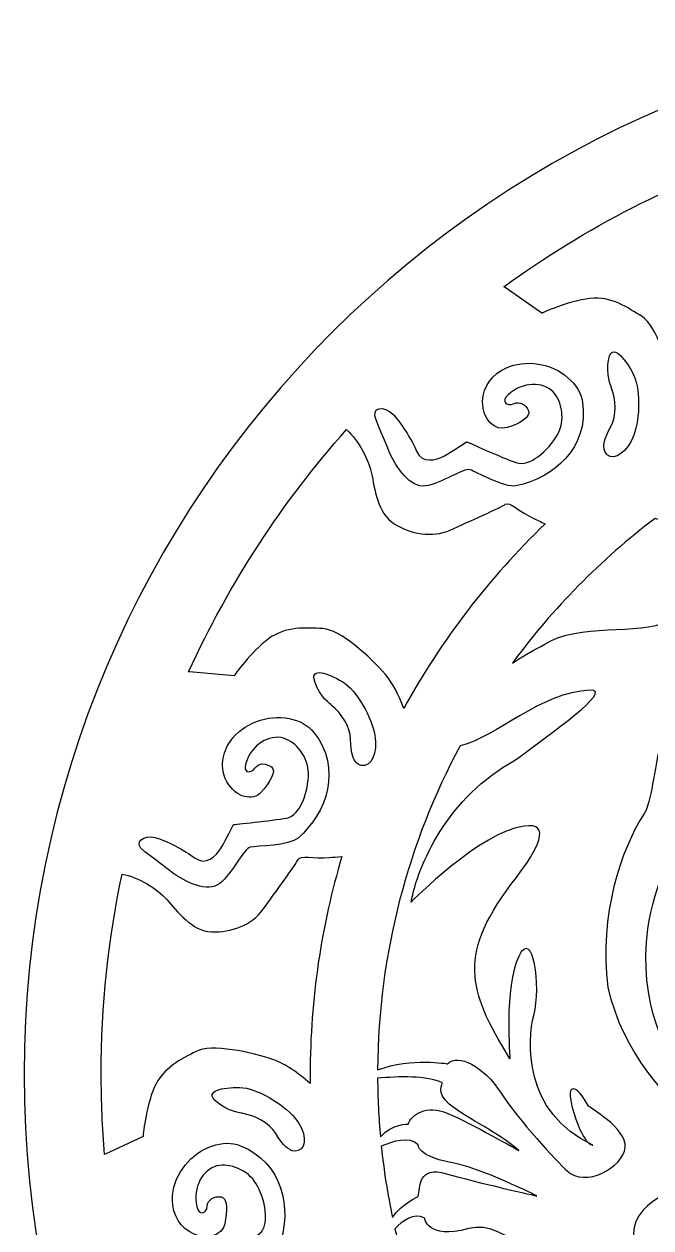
# Model space of a CAD drawing. Header units: centimetres. Extents: x 19.41 to 25.28, y -7.68 to -1.82.
# Drawn here: x 19.413 to 21.162, y -5.179 to -1.819 of the extents above; entities that cross this region are included whole.
import ezdxf

# ---------------------------------------------------------------- set-up
doc = ezdxf.new("R2010")
doc.units = ezdxf.units.CM
doc.header["$MEASUREMENT"] = 0
doc.layers.add('layer 1', color=7, linetype='Continuous')

msp = doc.modelspace()

# ---------------------------------------------------------------- linework, layer by layer
at = {"layer": 'layer 1', "color": 250, "lineweight": 30}
for points, knots in [([(22.34409, -1.81854), (23.9587, -1.81854), (25.27558, -3.13542), (25.27558, -4.75003), (25.27558, -4.75003), (25.27558, -6.36463), (23.9587, -7.68151), (22.34409, -7.68151), (22.34409, -7.68151), (20.72949, -7.68151), (19.41261, -6.36463), (19.41261, -4.75003), (19.41261, -4.75003), (19.41261, -3.13542), (20.72949, -1.81854), (22.34409, -1.81854)], [0, 0, 0, 0, 0.2, 0.2, 0.2, 0.2, 0.4, 0.4, 0.4, 0.4, 0.6, 0.6, 0.6, 0.6, 1, 1, 1, 1]), ([(21.22252, -2.93731), (21.41558, -2.81728), (21.62904, -2.72721), (21.85633, -2.67366), (21.85633, -2.67366), (21.84751, -2.66145), (21.83966, -2.64932), (21.83258, -2.63912), (21.83258, -2.63912), (21.80779, -2.60339), (21.79821, -2.56514), (21.78456, -2.56677), (21.78456, -2.56677), (21.7709, -2.5684), (21.67074, -2.55742), (21.6154, -2.55185), (21.6154, -2.55185), (21.56005, -2.54627), (21.51396, -2.50616), (21.48844, -2.45835), (21.48844, -2.45835), (21.46292, -2.41053), (21.49129, -2.34411), (21.50433, -2.30531), (21.50433, -2.30531), (21.51639, -2.26942), (21.51895, -2.20989), (21.50548, -2.16678), (21.50548, -2.16678), (21.23296, -2.25568), (20.97915, -2.38663), (20.75178, -2.55193), (20.75178, -2.55193), (20.75178, -2.55193), (20.75507, -2.55407), (20.75507, -2.55407), (20.75507, -2.55407), (20.75507, -2.55407), (20.85755, -2.62575), (20.85755, -2.62575), (20.85755, -2.62575), (20.85755, -2.62575), (20.93161, -2.59136), (20.99189, -2.58446), (20.99189, -2.58446), (21.05217, -2.57757), (21.09794, -2.61024), (21.13769, -2.63528), (21.13769, -2.63528), (21.17744, -2.66032), (21.21368, -2.77089), (21.22527, -2.83388), (21.22527, -2.83388), (21.23069, -2.86333), (21.22902, -2.89873), (21.22252, -2.93731)], [0, 0, 0, 0, 0.0666667, 0.0666667, 0.0666667, 0.0666667, 0.1333333, 0.1333333, 0.1333333, 0.1333333, 0.2, 0.2, 0.2, 0.2, 0.2666667, 0.2666667, 0.2666667, 0.2666667, 0.3333333, 0.3333333, 0.3333333, 0.3333333, 0.4, 0.4, 0.4, 0.4, 0.4666667, 0.4666667, 0.4666667, 0.4666667, 0.5333333, 0.5333333, 0.5333333, 0.5333333, 0.6, 0.6, 0.6, 0.6, 0.6666667, 0.6666667, 0.6666667, 0.6666667, 0.7333333, 0.7333333, 0.7333333, 0.7333333, 0.8, 0.8, 0.8, 0.8, 0.8666667, 0.8666667, 0.8666667, 0.8666667, 1, 1, 1, 1]), ([(21.05182, -2.83219), (21.06515, -2.86797), (21.06718, -2.91052), (21.05038, -2.94219), (21.05038, -2.94219), (21.03356, -2.97386), (21.02089, -3.00349), (21.0405, -3.02072), (21.0405, -3.02072), (21.06011, -3.03794), (21.09767, -3.01383), (21.11487, -2.96613), (21.11487, -2.96613), (21.13207, -2.91842), (21.13435, -2.83256), (21.11105, -2.79103), (21.11105, -2.79103), (21.08774, -2.7495), (21.05348, -2.70902), (21.04455, -2.75264), (21.04455, -2.75264), (21.03563, -2.79625), (21.05182, -2.83219), (21.05182, -2.83219)], [0, 0, 0, 0, 0.1428571, 0.1428571, 0.1428571, 0.1428571, 0.2857143, 0.2857143, 0.2857143, 0.2857143, 0.4285714, 0.4285714, 0.4285714, 0.4285714, 0.5714286, 0.5714286, 0.5714286, 0.5714286, 0.7142857, 0.7142857, 0.7142857, 0.7142857, 1, 1, 1, 1]), ([(20.43298, -3.01445), (20.45227, -3.05686), (20.4901, -3.11414), (20.53335, -3.10784), (20.53335, -3.10784), (20.57659, -3.10154), (20.63996, -3.05681), (20.6574, -3.0627), (20.6574, -3.0627), (20.67484, -3.06861), (20.75432, -3.11406), (20.78575, -3.10762), (20.78575, -3.10762), (20.89218, -3.0858), (20.98945, -3.00046), (20.97152, -2.87401), (20.97152, -2.87401), (20.96792, -2.84862), (20.95305, -2.82552), (20.93088, -2.80569), (20.93088, -2.80569), (20.88579, -2.76534), (20.81186, -2.75352), (20.75733, -2.77875), (20.75733, -2.77875), (20.72238, -2.79491), (20.69287, -2.82854), (20.69229, -2.87227), (20.69229, -2.87227), (20.69161, -2.92399), (20.72775, -2.95529), (20.76072, -2.94514), (20.76072, -2.94514), (20.79369, -2.93498), (20.82805, -2.9152), (20.82095, -2.8986), (20.82095, -2.8986), (20.81386, -2.88199), (20.796, -2.86959), (20.77849, -2.87825), (20.77849, -2.87825), (20.76098, -2.8869), (20.74246, -2.87204), (20.76382, -2.8531), (20.76382, -2.8531), (20.80517, -2.81643), (20.86108, -2.81581), (20.88964, -2.84548), (20.88964, -2.84548), (20.91483, -2.87166), (20.92414, -2.92571), (20.90106, -2.96569), (20.90106, -2.96569), (20.87668, -3.00792), (20.82361, -3.0565), (20.7856, -3.04289), (20.7856, -3.04289), (20.74758, -3.02929), (20.64834, -2.9845), (20.64834, -2.9845), (20.64834, -2.9845), (20.64834, -2.9845), (20.61038, -3.01054), (20.58613, -3.02364), (20.58613, -3.02364), (20.56188, -3.03675), (20.52332, -3.04576), (20.50914, -3.01255), (20.50914, -3.01255), (20.49495, -2.97934), (20.46248, -2.92723), (20.44107, -2.90653), (20.44107, -2.90653), (20.41967, -2.88583), (20.3778, -2.88251), (20.39619, -2.92649), (20.39619, -2.92649), (20.41458, -2.97047), (20.43298, -3.01445), (20.43298, -3.01445)], [0, 0, 0, 0, 0.047619, 0.047619, 0.047619, 0.047619, 0.0952381, 0.0952381, 0.0952381, 0.0952381, 0.1428571, 0.1428571, 0.1428571, 0.1428571, 0.1904762, 0.1904762, 0.1904762, 0.1904762, 0.2380952, 0.2380952, 0.2380952, 0.2380952, 0.2857143, 0.2857143, 0.2857143, 0.2857143, 0.3333333, 0.3333333, 0.3333333, 0.3333333, 0.3809524, 0.3809524, 0.3809524, 0.3809524, 0.4285714, 0.4285714, 0.4285714, 0.4285714, 0.4761905, 0.4761905, 0.4761905, 0.4761905, 0.5238095, 0.5238095, 0.5238095, 0.5238095, 0.5714286, 0.5714286, 0.5714286, 0.5714286, 0.6190476, 0.6190476, 0.6190476, 0.6190476, 0.6666667, 0.6666667, 0.6666667, 0.6666667, 0.7142857, 0.7142857, 0.7142857, 0.7142857, 0.7619048, 0.7619048, 0.7619048, 0.7619048, 0.8095238, 0.8095238, 0.8095238, 0.8095238, 0.8571429, 0.8571429, 0.8571429, 0.8571429, 0.9047619, 0.9047619, 0.9047619, 0.9047619, 1, 1, 1, 1]), ([(20.47224, -3.72951), (20.57721, -3.53796), (20.71076, -3.36418), (20.86704, -3.21384), (20.86704, -3.21384), (20.85499, -3.20829), (20.84372, -3.20258), (20.83373, -3.19787), (20.83373, -3.19787), (20.79439, -3.17933), (20.76697, -3.15099), (20.75596, -3.15922), (20.75596, -3.15922), (20.74495, -3.16746), (20.65272, -3.20804), (20.602, -3.23088), (20.602, -3.23088), (20.55129, -3.25372), (20.49132, -3.24203), (20.44531, -3.21338), (20.44531, -3.21338), (20.3993, -3.18474), (20.39066, -3.11303), (20.38255, -3.0729), (20.38255, -3.0729), (20.37491, -3.0351), (20.34647, -2.98097), (20.31241, -2.95066), (20.31241, -2.95066), (20.134, -3.15183), (19.98486, -3.37949), (19.87185, -3.6269), (19.87185, -3.6269), (19.87185, -3.6269), (19.87422, -3.62702), (19.87422, -3.62702), (19.87422, -3.62702), (19.87422, -3.62702), (19.99881, -3.63786), (19.99881, -3.63786), (19.99881, -3.63786), (19.99881, -3.63786), (20.04575, -3.57105), (20.0945, -3.53494), (20.0945, -3.53494), (20.14326, -3.49882), (20.19923, -3.50424), (20.24618, -3.50605), (20.24618, -3.50605), (20.29312, -3.50785), (20.3798, -3.58549), (20.42132, -3.63425), (20.42132, -3.63425), (20.4415, -3.65793), (20.45826, -3.691), (20.47224, -3.72951)], [0, 0, 0, 0, 0.0666667, 0.0666667, 0.0666667, 0.0666667, 0.1333333, 0.1333333, 0.1333333, 0.1333333, 0.2, 0.2, 0.2, 0.2, 0.2666667, 0.2666667, 0.2666667, 0.2666667, 0.3333333, 0.3333333, 0.3333333, 0.3333333, 0.4, 0.4, 0.4, 0.4, 0.4666667, 0.4666667, 0.4666667, 0.4666667, 0.5333333, 0.5333333, 0.5333333, 0.5333333, 0.6, 0.6, 0.6, 0.6, 0.6666667, 0.6666667, 0.6666667, 0.6666667, 0.7333333, 0.7333333, 0.7333333, 0.7333333, 0.8, 0.8, 0.8, 0.8, 0.8666667, 0.8666667, 0.8666667, 0.8666667, 1, 1, 1, 1]), ([(21.17398, -3.1985), (21.26915, -3.23185), (21.40742, -3.23765), (21.44257, -3.23875), (21.44257, -3.23875), (21.50821, -3.24076), (21.39773, -3.28461), (21.35904, -3.29999), (21.35904, -3.29999), (21.28716, -3.32859), (21.27957, -3.43071), (21.4155, -3.35026), (21.4155, -3.35026), (21.5383, -3.27762), (21.81262, -3.25304), (21.83764, -3.24961), (21.83764, -3.24961), (21.84547, -3.25308), (21.89757, -3.27894), (21.82789, -3.3235), (21.82789, -3.3235), (21.74236, -3.36945), (21.57748, -3.2007), (21.36068, -3.47181), (21.36068, -3.47181), (21.35447, -3.44177), (21.30112, -3.44345), (21.21113, -3.48556), (21.21113, -3.48556), (21.12573, -3.52552), (20.96007, -3.48869), (20.86621, -3.55003), (20.86621, -3.55003), (20.83597, -3.56486), (20.80526, -3.5824), (20.77602, -3.60218), (20.77602, -3.60218), (20.88843, -3.44915), (21.02259, -3.31301), (21.17398, -3.1985)], [0, 0, 0, 0, 0.0909091, 0.0909091, 0.0909091, 0.0909091, 0.1818182, 0.1818182, 0.1818182, 0.1818182, 0.2727273, 0.2727273, 0.2727273, 0.2727273, 0.3636364, 0.3636364, 0.3636364, 0.3636364, 0.4545455, 0.4545455, 0.4545455, 0.4545455, 0.5454545, 0.5454545, 0.5454545, 0.5454545, 0.6363636, 0.6363636, 0.6363636, 0.6363636, 0.7272727, 0.7272727, 0.7272727, 0.7272727, 0.8181818, 0.8181818, 0.8181818, 0.8181818, 1, 1, 1, 1]), ([(20.27026, -3.71951), (20.2997, -3.74383), (20.32273, -3.77966), (20.32401, -3.81549), (20.32401, -3.81549), (20.32529, -3.85133), (20.32913, -3.88332), (20.35473, -3.88844), (20.35473, -3.88844), (20.38032, -3.89356), (20.4008, -3.85389), (20.39184, -3.80398), (20.39184, -3.80398), (20.38288, -3.75407), (20.34193, -3.67856), (20.30098, -3.65425), (20.30098, -3.65425), (20.26003, -3.62994), (20.21012, -3.61202), (20.22419, -3.65425), (20.22419, -3.65425), (20.23827, -3.69648), (20.27026, -3.71951), (20.27026, -3.71951)], [0, 0, 0, 0, 0.1428571, 0.1428571, 0.1428571, 0.1428571, 0.2857143, 0.2857143, 0.2857143, 0.2857143, 0.4285714, 0.4285714, 0.4285714, 0.4285714, 0.5714286, 0.5714286, 0.5714286, 0.5714286, 0.7142857, 0.7142857, 0.7142857, 0.7142857, 1, 1, 1, 1]), ([(20.62967, -3.83381), (20.73279, -3.80877), (20.85395, -3.6834), (20.99231, -3.67803), (20.99231, -3.67803), (21.06212, -3.67458), (20.87916, -3.8005), (20.7848, -3.87255), (20.7848, -3.87255), (20.5936, -3.97624), (20.51128, -4.16807), (20.49318, -4.26948), (20.49318, -4.26948), (20.49318, -4.26948), (20.68874, -4.0711), (20.8086, -4.05782), (20.8086, -4.05782), (20.88747, -4.04458), (20.8458, -4.12487), (20.78672, -4.20053), (20.78672, -4.20053), (20.62074, -4.41316), (20.6497, -4.51306), (20.76895, -4.70756), (20.76895, -4.70756), (20.76895, -4.70756), (20.75182, -4.50645), (20.79331, -4.42128), (20.79331, -4.42128), (20.83297, -4.3398), (20.85759, -4.50316), (20.83514, -4.58595), (20.83514, -4.58595), (20.8172, -4.65212), (20.80421, -4.85707), (20.99988, -4.94841), (20.99988, -4.94841), (20.99988, -4.94841), (20.97096, -4.94868), (20.94204, -4.83905), (20.94204, -4.83905), (20.92512, -4.77491), (20.95374, -4.77429), (20.98789, -4.83966), (20.98789, -4.83966), (20.98789, -4.83966), (21.09584, -4.903), (21.09057, -4.95365), (21.09057, -4.95365), (21.08455, -5.01192), (20.97895, -5.06775), (20.92813, -5.01981), (20.92813, -5.01981), (20.89992, -4.9931), (20.79306, -4.87855), (20.74391, -4.80261), (20.74391, -4.80261), (20.69477, -4.72664), (20.62391, -4.69201), (20.59461, -4.72111), (20.59461, -4.72111), (20.59461, -4.72111), (20.49538, -4.70292), (20.39952, -4.73782), (20.39952, -4.73782), (20.40155, -4.41145), (20.48461, -4.1037), (20.62967, -3.83381)], [0, 0, 0, 0, 0.0555556, 0.0555556, 0.0555556, 0.0555556, 0.1111111, 0.1111111, 0.1111111, 0.1111111, 0.1666667, 0.1666667, 0.1666667, 0.1666667, 0.2222222, 0.2222222, 0.2222222, 0.2222222, 0.2777778, 0.2777778, 0.2777778, 0.2777778, 0.3333333, 0.3333333, 0.3333333, 0.3333333, 0.3888889, 0.3888889, 0.3888889, 0.3888889, 0.4444444, 0.4444444, 0.4444444, 0.4444444, 0.5, 0.5, 0.5, 0.5, 0.5555556, 0.5555556, 0.5555556, 0.5555556, 0.6111111, 0.6111111, 0.6111111, 0.6111111, 0.6666667, 0.6666667, 0.6666667, 0.6666667, 0.7222222, 0.7222222, 0.7222222, 0.7222222, 0.7777778, 0.7777778, 0.7777778, 0.7777778, 0.8333333, 0.8333333, 0.8333333, 0.8333333, 0.8888889, 0.8888889, 0.8888889, 0.8888889, 1, 1, 1, 1]), ([(19.82546, -4.18677), (19.86338, -4.21386), (19.92478, -4.24455), (19.95908, -4.21747), (19.95908, -4.21747), (19.99339, -4.19039), (20.02589, -4.11996), (20.04395, -4.11635), (20.04395, -4.11635), (20.062, -4.11274), (20.15356, -4.11237), (20.17756, -4.09107), (20.17756, -4.09107), (20.25882, -4.01897), (20.30039, -3.89642), (20.22164, -3.79588), (20.22164, -3.79588), (20.20582, -3.77569), (20.1814, -3.76312), (20.15229, -3.75703), (20.15229, -3.75703), (20.09305, -3.74464), (20.02312, -3.77136), (19.98851, -3.82047), (19.98851, -3.82047), (19.96632, -3.85194), (19.95758, -3.89582), (19.97894, -3.93398), (19.97894, -3.93398), (20.00422, -3.97912), (20.05117, -3.98815), (20.07464, -3.96287), (20.07464, -3.96287), (20.09812, -3.93759), (20.11798, -3.90329), (20.10353, -3.89245), (20.10353, -3.89245), (20.08909, -3.88162), (20.06742, -3.87981), (20.05659, -3.89606), (20.05659, -3.89606), (20.04575, -3.91232), (20.02228, -3.9087), (20.03131, -3.88162), (20.03131, -3.88162), (20.04879, -3.82918), (20.0969, -3.80069), (20.13646, -3.81211), (20.13646, -3.81211), (20.17136, -3.82218), (20.20645, -3.86434), (20.20645, -3.91051), (20.20645, -3.91051), (20.20645, -3.95926), (20.18479, -4.02788), (20.14506, -4.0351), (20.14506, -4.0351), (20.10534, -4.04232), (19.997, -4.05316), (19.997, -4.05316), (19.997, -4.05316), (19.997, -4.05316), (19.97714, -4.09468), (19.96269, -4.11816), (19.96269, -4.11816), (19.94825, -4.14163), (19.91936, -4.16872), (19.89047, -4.14705), (19.89047, -4.14705), (19.86158, -4.12538), (19.80741, -4.09649), (19.77852, -4.08927), (19.77852, -4.08927), (19.74963, -4.08205), (19.71171, -4.1001), (19.74963, -4.12899), (19.74963, -4.12899), (19.78755, -4.15788), (19.82546, -4.18677), (19.82546, -4.18677)], [0, 0, 0, 0, 0.047619, 0.047619, 0.047619, 0.047619, 0.0952381, 0.0952381, 0.0952381, 0.0952381, 0.1428571, 0.1428571, 0.1428571, 0.1428571, 0.1904762, 0.1904762, 0.1904762, 0.1904762, 0.2380952, 0.2380952, 0.2380952, 0.2380952, 0.2857143, 0.2857143, 0.2857143, 0.2857143, 0.3333333, 0.3333333, 0.3333333, 0.3333333, 0.3809524, 0.3809524, 0.3809524, 0.3809524, 0.4285714, 0.4285714, 0.4285714, 0.4285714, 0.4761905, 0.4761905, 0.4761905, 0.4761905, 0.5238095, 0.5238095, 0.5238095, 0.5238095, 0.5714286, 0.5714286, 0.5714286, 0.5714286, 0.6190476, 0.6190476, 0.6190476, 0.6190476, 0.6666667, 0.6666667, 0.6666667, 0.6666667, 0.7142857, 0.7142857, 0.7142857, 0.7142857, 0.7619048, 0.7619048, 0.7619048, 0.7619048, 0.8095238, 0.8095238, 0.8095238, 0.8095238, 0.8571429, 0.8571429, 0.8571429, 0.8571429, 0.9047619, 0.9047619, 0.9047619, 0.9047619, 1, 1, 1, 1]), ([(21.19216, -3.81204), (21.20037, -3.86342), (21.22139, -3.9208), (21.2335, -3.97506), (21.2335, -3.97506), (21.2335, -3.97506), (21.34869, -3.87125), (21.4851, -3.84043), (21.4851, -3.84043), (21.34145, -3.93002), (21.19266, -4.09781), (21.15365, -4.3439), (21.15365, -4.3439), (21.10349, -4.75362), (21.42441, -4.94378), (21.59914, -5.02364), (21.59914, -5.02364), (21.63541, -5.0402), (21.67863, -5.06262), (21.72262, -5.08808), (21.72262, -5.08808), (21.49735, -5.0452), (21.12787, -4.86914), (21.04185, -4.50763), (21.04185, -4.50763), (21.01784, -4.30274), (21.07741, -4.12498), (21.14406, -4.02139), (21.14406, -4.02139), (21.16457, -3.9895), (21.1691, -3.90705), (21.19216, -3.81204)], [0, 0, 0, 0, 0.1111111, 0.1111111, 0.1111111, 0.1111111, 0.2222222, 0.2222222, 0.2222222, 0.2222222, 0.3333333, 0.3333333, 0.3333333, 0.3333333, 0.4444444, 0.4444444, 0.4444444, 0.4444444, 0.5555556, 0.5555556, 0.5555556, 0.5555556, 0.6666667, 0.6666667, 0.6666667, 0.6666667, 0.7777778, 0.7777778, 0.7777778, 0.7777778, 1, 1, 1, 1]), ([(20.21156, -4.7764), (20.21145, -4.76761), (20.21122, -4.75884), (20.21122, -4.75003), (20.21122, -4.75003), (20.21122, -4.5391), (20.24225, -4.33521), (20.29974, -4.14254), (20.29974, -4.14254), (20.28702, -4.14368), (20.27487, -4.14436), (20.26423, -4.14524), (20.26423, -4.14524), (20.2209, -4.14885), (20.18298, -4.13802), (20.17756, -4.15066), (20.17756, -4.15066), (20.17215, -4.1633), (20.11256, -4.24455), (20.08006, -4.28969), (20.08006, -4.28969), (20.04756, -4.33483), (19.98978, -4.3547), (19.93561, -4.35289), (19.93561, -4.35289), (19.88144, -4.35108), (19.8381, -4.29331), (19.81102, -4.26261), (19.81102, -4.26261), (19.78491, -4.23302), (19.7314, -4.19952), (19.68606, -4.19121), (19.68606, -4.19121), (19.64807, -4.37166), (19.62797, -4.55856), (19.62797, -4.75003), (19.62797, -4.75003), (19.62797, -4.82554), (19.6311, -4.90034), (19.6372, -4.97433), (19.6372, -4.97433), (19.6372, -4.97433), (19.74461, -4.92417), (19.74461, -4.92417), (19.74461, -4.92417), (19.74461, -4.92417), (19.75187, -4.84284), (19.77603, -4.78719), (19.77603, -4.78719), (19.8002, -4.73154), (19.85138, -4.70825), (19.89294, -4.68634), (19.89294, -4.68634), (19.9345, -4.66443), (20.04838, -4.68833), (20.10872, -4.70979), (20.10872, -4.70979), (20.1415, -4.72144), (20.17644, -4.74538), (20.21156, -4.7764)], [0, 0, 0, 0, 0.0625, 0.0625, 0.0625, 0.0625, 0.125, 0.125, 0.125, 0.125, 0.1875, 0.1875, 0.1875, 0.1875, 0.25, 0.25, 0.25, 0.25, 0.3125, 0.3125, 0.3125, 0.3125, 0.375, 0.375, 0.375, 0.375, 0.4375, 0.4375, 0.4375, 0.4375, 0.5, 0.5, 0.5, 0.5, 0.5625, 0.5625, 0.5625, 0.5625, 0.625, 0.625, 0.625, 0.625, 0.6875, 0.6875, 0.6875, 0.6875, 0.75, 0.75, 0.75, 0.75, 0.8125, 0.8125, 0.8125, 0.8125, 0.875, 0.875, 0.875, 0.875, 1, 1, 1, 1]), ([(20.44787, -5.18171), (20.46917, -5.15921), (20.501, -5.13552), (20.5309, -5.15184), (20.5309, -5.15184), (20.5309, -5.15184), (20.53616, -5.21223), (20.6532, -5.18127), (20.6532, -5.18127), (20.77025, -5.15034), (20.85091, -5.31957), (20.93196, -5.31124), (20.93196, -5.31124), (21.01293, -5.30296), (21.0687, -5.42479), (21.11718, -5.4292), (21.11718, -5.4292), (21.11718, -5.4292), (21.13848, -5.49331), (21.11521, -5.52294), (21.11521, -5.52294), (21.11521, -5.52294), (21.16745, -5.49729), (21.15299, -5.4132), (21.15299, -5.4132), (21.15299, -5.4132), (21.2193, -5.3343), (21.13704, -5.24541), (21.13704, -5.24541), (21.05476, -5.15652), (21.21628, -5.04808), (21.27275, -5.08069), (21.27275, -5.08069), (21.51039, -5.1605), (21.68538, -5.14044), (21.77392, -5.11902), (21.77392, -5.11902), (21.87917, -5.18514), (21.97496, -5.26273), (21.97478, -5.31264), (21.97478, -5.31264), (21.97446, -5.39127), (21.94815, -5.38123), (21.88696, -5.40013), (21.88696, -5.40013), (21.82576, -5.4191), (21.83307, -5.46639), (21.83307, -5.46639), (21.83307, -5.46639), (21.76259, -5.53842), (21.79804, -5.61707), (21.79804, -5.61707), (21.79804, -5.61707), (21.81182, -5.52488), (21.87898, -5.50579), (21.87898, -5.50579), (21.87898, -5.50579), (21.92835, -5.53265), (22.04849, -5.49304), (22.04849, -5.49304), (22.04849, -5.49304), (22.0814, -5.56344), (22.20268, -5.59663), (22.21715, -5.69451), (22.21715, -5.69451), (22.23158, -5.79245), (22.31699, -5.74171), (22.31699, -5.74171), (22.31699, -5.74171), (22.37066, -5.78224), (22.36344, -5.87286), (22.36344, -5.87286), (22.36344, -5.87286), (22.45254, -5.83109), (22.36161, -5.69545), (22.36161, -5.69545), (22.36161, -5.69545), (22.39075, -5.67616), (22.36054, -5.61393), (22.30788, -5.5625), (22.30788, -5.5625), (22.25045, -5.50651), (22.20022, -5.44962), (22.20022, -5.44962), (22.20022, -5.44962), (22.20022, -5.44962), (22.35844, -5.5132), (22.42873, -5.56554), (22.42873, -5.56554), (22.49902, -5.61793), (22.55887, -5.54863), (22.55887, -5.54863), (22.55887, -5.54863), (22.62701, -5.57842), (22.6447, -5.65611), (22.6447, -5.65611), (22.6447, -5.65611), (22.68127, -5.55842), (22.59297, -5.50132), (22.59297, -5.50132), (22.59297, -5.50132), (22.61502, -5.44625), (22.56532, -5.40834), (22.46325, -5.39723), (22.46325, -5.39723), (22.41131, -5.39157), (22.32107, -5.36015), (22.32107, -5.36015), (22.32107, -5.36015), (22.32107, -5.36015), (22.46123, -5.34887), (22.52968, -5.35642), (22.52968, -5.35642), (22.62126, -5.36652), (22.6518, -5.28801), (22.6518, -5.28801), (22.6518, -5.28801), (22.71326, -5.27435), (22.75167, -5.33524), (22.75167, -5.33524), (22.75167, -5.33524), (22.74189, -5.2388), (22.64821, -5.2367), (22.64821, -5.2367), (22.64821, -5.2367), (22.60685, -5.09931), (22.41829, -5.29618), (22.23894, -5.27507), (22.23894, -5.27507), (22.088, -5.25733), (22.12449, -5.20381), (22.06674, -5.15034), (22.06674, -5.15034), (22.00901, -5.09688), (22.09578, -5.07986), (22.09578, -5.07986), (22.09578, -5.07986), (22.09578, -5.07986), (22.30139, -5.06532), (22.52369, -4.93762), (22.52369, -4.93762), (22.90376, -4.71933), (23.17681, -4.70818), (23.30935, -4.759), (23.30935, -4.759), (23.54264, -4.84849), (23.45207, -5.09401), (23.38175, -5.11829), (23.38175, -5.11829), (23.33921, -5.13297), (23.31519, -5.17854), (23.28088, -5.12726), (23.28088, -5.12726), (23.26186, -5.09868), (23.18136, -4.99862), (23.1538, -4.92375), (23.1538, -4.92375), (23.12623, -4.84887), (23.07227, -4.8049), (23.04174, -4.82382), (23.04174, -4.82382), (23.04174, -4.82382), (22.96625, -4.77382), (22.90845, -4.81927), (22.90845, -4.81927), (22.90845, -4.81927), (23.00053, -4.82512), (23.01965, -4.86648), (23.01965, -4.86648), (23.01965, -4.86648), (22.99851, -4.88697), (23.02474, -4.92074), (23.02474, -4.92074), (23.06563, -4.9734), (23.12586, -5.01407), (23.1657, -5.07101), (23.1657, -5.07101), (23.1657, -5.07101), (23.06742, -4.97955), (23.01622, -4.94234), (23.01622, -4.94234), (22.96888, -4.90802), (22.92997, -4.92446), (22.9158, -4.94526), (22.9158, -4.94526), (22.9158, -4.94526), (22.85877, -4.92739), (22.81471, -4.98852), (22.81471, -4.98852), (22.81471, -4.98852), (22.90616, -4.96096), (22.92875, -5.00011), (22.92875, -5.00011), (22.92875, -5.00011), (22.92118, -5.02753), (22.99433, -5.0592), (22.99433, -5.0592), (23.06669, -5.09053), (23.1851, -5.18958), (23.1851, -5.18958), (23.1851, -5.18958), (23.1851, -5.18958), (23.04584, -5.1221), (22.98143, -5.08535), (22.98143, -5.08535), (22.917, -5.04861), (22.91106, -5.10389), (22.90179, -5.1232), (22.90179, -5.1232), (22.90179, -5.1232), (22.81306, -5.13942), (22.80193, -5.20911), (22.80193, -5.20911), (22.80193, -5.20911), (22.86733, -5.14445), (22.90576, -5.17874), (22.90576, -5.17874), (22.90576, -5.17874), (22.89881, -5.23135), (23.00466, -5.2287), (23.00466, -5.2287), (23.11046, -5.22604), (23.1473, -5.387), (23.21807, -5.39637), (23.21807, -5.39637), (23.28885, -5.40575), (23.31338, -5.52113), (23.35391, -5.5347), (23.35391, -5.5347), (23.35391, -5.5347), (23.35996, -5.59379), (23.33447, -5.61437), (23.33447, -5.61437), (23.33447, -5.61437), (23.38396, -5.60309), (23.38753, -5.52832), (23.38753, -5.52832), (23.38753, -5.52832), (23.43878, -5.49977), (23.38535, -5.40719), (23.38535, -5.40719), (23.33191, -5.31457), (23.40511, -5.27493), (23.45625, -5.27171), (23.45625, -5.27171), (23.49367, -5.28058), (23.49814, -5.42257), (23.44757, -5.67446), (23.44757, -5.67446), (23.3293, -5.69597), (23.11092, -5.766), (22.9296, -5.99392), (22.9296, -5.99392), (22.98042, -5.94315), (23.23067, -5.82795), (23.18142, -5.92147), (23.18142, -5.92147), (23.14413, -5.99232), (22.81421, -5.95287), (22.6444, -6.2073), (22.6444, -6.2073), (22.66675, -6.16929), (22.94315, -6.06644), (22.88064, -6.15331), (22.88064, -6.15331), (22.84841, -6.19803), (22.73979, -6.23004), (22.61039, -6.2224), (22.61039, -6.2224), (22.44063, -6.2014), (22.32762, -6.22511), (22.22186, -6.24757), (22.22186, -6.24757), (22.18451, -6.11006), (22.01932, -5.69116), (21.40104, -5.74728), (21.40104, -5.74728), (21.40104, -5.74728), (21.72887, -5.89802), (21.67256, -5.93573), (21.67256, -5.93573), (21.57651, -6.00004), (21.42025, -5.83093), (21.27886, -5.73338), (21.27886, -5.73338), (20.98149, -5.52819), (20.87605, -5.71798), (20.60257, -5.54005), (20.60257, -5.54005), (20.60257, -5.54005), (20.59916, -5.56954), (20.60196, -5.6126), (20.60196, -5.6126), (20.53449, -5.47708), (20.48232, -5.33272), (20.44787, -5.18171)], [0, 0, 0, 0, 0.0133333, 0.0133333, 0.0133333, 0.0133333, 0.0266667, 0.0266667, 0.0266667, 0.0266667, 0.04, 0.04, 0.04, 0.04, 0.0533333, 0.0533333, 0.0533333, 0.0533333, 0.0666667, 0.0666667, 0.0666667, 0.0666667, 0.08, 0.08, 0.08, 0.08, 0.0933333, 0.0933333, 0.0933333, 0.0933333, 0.1066667, 0.1066667, 0.1066667, 0.1066667, 0.12, 0.12, 0.12, 0.12, 0.1333333, 0.1333333, 0.1333333, 0.1333333, 0.1466667, 0.1466667, 0.1466667, 0.1466667, 0.16, 0.16, 0.16, 0.16, 0.1733333, 0.1733333, 0.1733333, 0.1733333, 0.1866667, 0.1866667, 0.1866667, 0.1866667, 0.2, 0.2, 0.2, 0.2, 0.2133333, 0.2133333, 0.2133333, 0.2133333, 0.2266667, 0.2266667, 0.2266667, 0.2266667, 0.24, 0.24, 0.24, 0.24, 0.2533333, 0.2533333, 0.2533333, 0.2533333, 0.2666667, 0.2666667, 0.2666667, 0.2666667, 0.28, 0.28, 0.28, 0.28, 0.2933333, 0.2933333, 0.2933333, 0.2933333, 0.3066667, 0.3066667, 0.3066667, 0.3066667, 0.32, 0.32, 0.32, 0.32, 0.3333333, 0.3333333, 0.3333333, 0.3333333, 0.3466667, 0.3466667, 0.3466667, 0.3466667, 0.36, 0.36, 0.36, 0.36, 0.3733333, 0.3733333, 0.3733333, 0.3733333, 0.3866667, 0.3866667, 0.3866667, 0.3866667, 0.4, 0.4, 0.4, 0.4, 0.4133333, 0.4133333, 0.4133333, 0.4133333, 0.4266667, 0.4266667, 0.4266667, 0.4266667, 0.44, 0.44, 0.44, 0.44, 0.4533333, 0.4533333, 0.4533333, 0.4533333, 0.4666667, 0.4666667, 0.4666667, 0.4666667, 0.48, 0.48, 0.48, 0.48, 0.4933333, 0.4933333, 0.4933333, 0.4933333, 0.5066667, 0.5066667, 0.5066667, 0.5066667, 0.52, 0.52, 0.52, 0.52, 0.5333333, 0.5333333, 0.5333333, 0.5333333, 0.5466667, 0.5466667, 0.5466667, 0.5466667, 0.56, 0.56, 0.56, 0.56, 0.5733333, 0.5733333, 0.5733333, 0.5733333, 0.5866667, 0.5866667, 0.5866667, 0.5866667, 0.6, 0.6, 0.6, 0.6, 0.6133333, 0.6133333, 0.6133333, 0.6133333, 0.6266667, 0.6266667, 0.6266667, 0.6266667, 0.64, 0.64, 0.64, 0.64, 0.6533333, 0.6533333, 0.6533333, 0.6533333, 0.6666667, 0.6666667, 0.6666667, 0.6666667, 0.68, 0.68, 0.68, 0.68, 0.6933333, 0.6933333, 0.6933333, 0.6933333, 0.7066667, 0.7066667, 0.7066667, 0.7066667, 0.72, 0.72, 0.72, 0.72, 0.7333333, 0.7333333, 0.7333333, 0.7333333, 0.7466667, 0.7466667, 0.7466667, 0.7466667, 0.76, 0.76, 0.76, 0.76, 0.7733333, 0.7733333, 0.7733333, 0.7733333, 0.7866667, 0.7866667, 0.7866667, 0.7866667, 0.8, 0.8, 0.8, 0.8, 0.8133333, 0.8133333, 0.8133333, 0.8133333, 0.8266667, 0.8266667, 0.8266667, 0.8266667, 0.84, 0.84, 0.84, 0.84, 0.8533333, 0.8533333, 0.8533333, 0.8533333, 0.8666667, 0.8666667, 0.8666667, 0.8666667, 0.88, 0.88, 0.88, 0.88, 0.8933333, 0.8933333, 0.8933333, 0.8933333, 0.9066667, 0.9066667, 0.9066667, 0.9066667, 0.92, 0.92, 0.92, 0.92, 0.9333333, 0.9333333, 0.9333333, 0.9333333, 0.9466667, 0.9466667, 0.9466667, 0.9466667, 0.96, 0.96, 0.96, 0.96, 0.9733333, 0.9733333, 0.9733333, 0.9733333, 1, 1, 1, 1]), ([(20.39951, -4.76148), (20.45607, -4.75613), (20.53746, -4.75331), (20.58059, -4.77439), (20.58059, -4.77439), (20.58059, -4.77439), (20.56213, -4.8028), (20.59962, -4.83342), (20.59962, -4.83342), (20.65807, -4.88118), (20.73509, -4.91047), (20.79347, -4.96322), (20.79347, -4.96322), (20.79347, -4.96322), (20.6616, -4.88755), (20.59545, -4.85972), (20.59545, -4.85972), (20.53438, -4.83403), (20.4951, -4.86267), (20.48451, -4.88954), (20.48451, -4.88954), (20.48451, -4.88954), (20.44191, -4.88653), (20.40734, -4.92487), (20.40734, -4.92487), (20.4025, -4.87099), (20.39983, -4.81651), (20.39951, -4.76148)], [0, 0, 0, 0, 0.125, 0.125, 0.125, 0.125, 0.25, 0.25, 0.25, 0.25, 0.375, 0.375, 0.375, 0.375, 0.5, 0.5, 0.5, 0.5, 0.625, 0.625, 0.625, 0.625, 0.75, 0.75, 0.75, 0.75, 1, 1, 1, 1]), ([(20.02053, -4.85916), (20.05818, -4.8655), (20.09604, -4.88502), (20.11507, -4.91541), (20.11507, -4.91541), (20.13409, -4.9458), (20.15341, -4.97159), (20.17814, -4.96322), (20.17814, -4.96322), (20.20286, -4.95486), (20.20076, -4.91027), (20.16805, -4.87152), (20.16805, -4.87152), (20.13533, -4.83278), (20.06212, -4.78787), (20.01449, -4.78728), (20.01449, -4.78728), (19.96687, -4.7867), (19.91469, -4.79614), (19.948, -4.82568), (19.948, -4.82568), (19.98131, -4.85521), (20.02053, -4.85916), (20.02053, -4.85916)], [0, 0, 0, 0, 0.1428571, 0.1428571, 0.1428571, 0.1428571, 0.2857143, 0.2857143, 0.2857143, 0.2857143, 0.4285714, 0.4285714, 0.4285714, 0.4285714, 0.5714286, 0.5714286, 0.5714286, 0.5714286, 0.7142857, 0.7142857, 0.7142857, 0.7142857, 1, 1, 1, 1]), ([(19.86895, -5.48622), (19.91533, -5.49071), (19.98385, -5.4866), (20.00002, -5.44599), (20.00002, -5.44599), (20.01618, -5.40539), (20.00912, -5.32815), (20.02295, -5.31599), (20.02295, -5.31599), (20.03679, -5.30384), (20.11589, -5.25774), (20.12603, -5.22729), (20.12603, -5.22729), (20.16034, -5.12422), (20.13508, -4.9973), (20.0166, -4.94961), (20.0166, -4.94961), (19.9928, -4.94003), (19.96537, -4.94136), (19.93712, -4.95064), (19.93712, -4.95064), (19.87962, -4.96952), (19.83242, -5.02763), (19.827, -5.08747), (19.827, -5.08747), (19.82352, -5.12582), (19.83789, -5.1682), (19.87547, -5.19056), (19.87547, -5.19056), (19.91993, -5.21701), (19.96511, -5.20136), (19.9728, -5.16773), (19.9728, -5.16773), (19.98049, -5.1341), (19.98053, -5.09446), (19.96261, -5.0923), (19.96261, -5.0923), (19.94468, -5.09014), (19.92501, -5.09941), (19.92376, -5.1189), (19.92376, -5.1189), (19.9225, -5.13839), (19.90037, -5.147), (19.89464, -5.11903), (19.89464, -5.11903), (19.88356, -5.06488), (19.91098, -5.01615), (19.95095, -5.00625), (19.95095, -5.00625), (19.98622, -4.99753), (20.03768, -5.01649), (20.06077, -5.05647), (20.06077, -5.05647), (20.08514, -5.09869), (20.10068, -5.16895), (20.06989, -5.19507), (20.06989, -5.19507), (20.0391, -5.22118), (19.9507, -5.28473), (19.9507, -5.28473), (19.9507, -5.28473), (19.9507, -5.28473), (19.95426, -5.33063), (19.95349, -5.35818), (19.95349, -5.35818), (19.95272, -5.38573), (19.94124, -5.42364), (19.90538, -5.41932), (19.90538, -5.41932), (19.86953, -5.415), (19.80817, -5.41706), (19.77954, -5.42525), (19.77954, -5.42525), (19.75091, -5.43344), (19.7271, -5.46804), (19.77438, -5.4741), (19.77438, -5.4741), (19.82167, -5.48016), (19.86895, -5.48622), (19.86895, -5.48622)], [0, 0, 0, 0, 0.047619, 0.047619, 0.047619, 0.047619, 0.0952381, 0.0952381, 0.0952381, 0.0952381, 0.1428571, 0.1428571, 0.1428571, 0.1428571, 0.1904762, 0.1904762, 0.1904762, 0.1904762, 0.2380952, 0.2380952, 0.2380952, 0.2380952, 0.2857143, 0.2857143, 0.2857143, 0.2857143, 0.3333333, 0.3333333, 0.3333333, 0.3333333, 0.3809524, 0.3809524, 0.3809524, 0.3809524, 0.4285714, 0.4285714, 0.4285714, 0.4285714, 0.4761905, 0.4761905, 0.4761905, 0.4761905, 0.5238095, 0.5238095, 0.5238095, 0.5238095, 0.5714286, 0.5714286, 0.5714286, 0.5714286, 0.6190476, 0.6190476, 0.6190476, 0.6190476, 0.6666667, 0.6666667, 0.6666667, 0.6666667, 0.7142857, 0.7142857, 0.7142857, 0.7142857, 0.7619048, 0.7619048, 0.7619048, 0.7619048, 0.8095238, 0.8095238, 0.8095238, 0.8095238, 0.8571429, 0.8571429, 0.8571429, 0.8571429, 0.9047619, 0.9047619, 0.9047619, 0.9047619, 1, 1, 1, 1]), ([(20.40974, -4.95104), (20.44052, -4.93768), (20.48949, -4.92235), (20.51243, -4.94711), (20.51243, -4.94711), (20.51243, -4.94711), (20.51074, -4.97955), (20.59993, -4.99547), (20.59993, -4.99547), (20.68816, -5.0112), (20.84422, -5.08999), (20.84422, -5.08999), (20.84422, -5.08999), (20.84422, -5.08999), (20.67278, -5.05181), (20.59203, -5.02794), (20.59203, -5.02794), (20.51131, -5.00414), (20.51834, -5.0672), (20.51273, -5.09115), (20.51273, -5.09115), (20.51273, -5.09115), (20.46727, -5.11109), (20.44097, -5.15014), (20.44097, -5.15014), (20.42723, -5.08489), (20.41672, -5.01848), (20.40974, -4.95104)], [0, 0, 0, 0, 0.125, 0.125, 0.125, 0.125, 0.25, 0.25, 0.25, 0.25, 0.375, 0.375, 0.375, 0.375, 0.5, 0.5, 0.5, 0.5, 0.625, 0.625, 0.625, 0.625, 0.75, 0.75, 0.75, 0.75, 1, 1, 1, 1])]:
    msp.add_open_spline(points, degree=3, knots=knots, dxfattribs=at)

doc.saveas('drawing.dxf')
